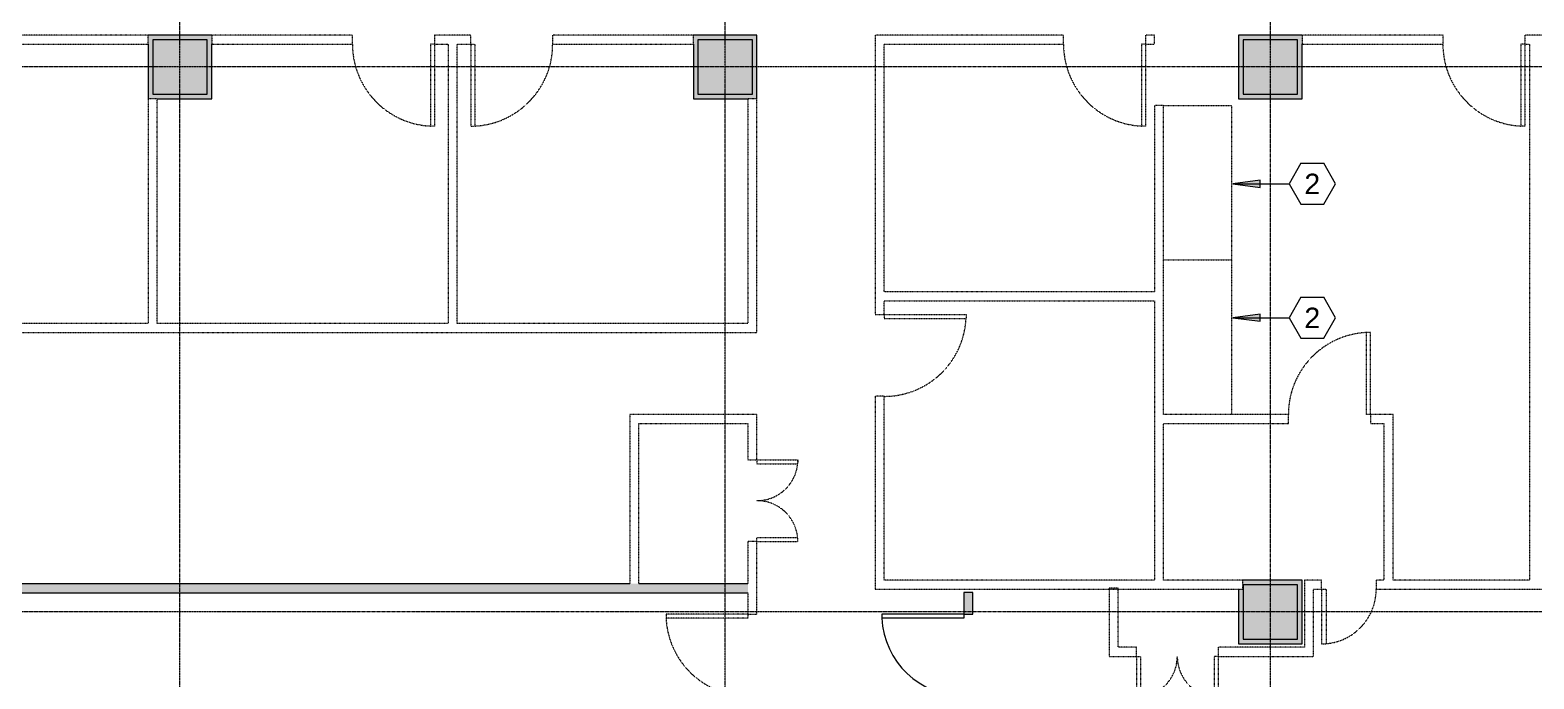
# Model space of a CAD drawing. Header units: inches. Extents: x -1424 to 1384, y 72 to 1893.
# Drawn here: x 298 to 960, y 1219 to 1504 of the extents above; entities that cross this region are included whole.
import ezdxf

# ---------------------------------------------------------------- set-up
doc = ezdxf.new("R2010")
doc.units = ezdxf.units.IN
doc.header["$MEASUREMENT"] = 0
for name, pattern in [('Demolished', [0.1875, 0.125, -0.0625]), ('Demolished 3_128_', [0.046875, 0.023437, -0.023437]), ('Grid Line 1_4_', [0.4375, 0.25, -0.0625, 0.0625, -0.0625]), ('Hidden 1_16_', [0.09375, 0.0625, -0.03125])]:
    doc.linetypes.add(name, pattern=pattern)
for name, color, linetype, lineweight in [('820 1st St NE_04_Clean_dwg', 8, 'Continuous', 9), ('A-ANNO-NOTE', 131, 'Continuous', 20), ('A-DOOR', 31, 'Demolished', 9), ('A-WALL', 113, 'Continuous', 13), ('A-WALL-PATT', 111, 'Continuous', 13), ('IRF-WALL-FULL-HT', 7, 'Continuous', 9), ('IRF-WALL-FULL-HT-HATCH', 7, 'Continuous', 9), ('Q-CASE', 31, 'Demolished', 9), ('S-COLS', 52, 'Continuous', 13), ('S-GRID', 1, 'Continuous', 9)]:
    doc.layers.add(name, color=color, linetype=linetype, lineweight=lineweight)
doc.styles.add('Arial_1', font='arial.ttf', dxfattribs={"height": 9})

# ---------------------------------------------------------------- blocks, each defined once
blk = doc.blocks.new('Single-Flush - 36_ x 96_-2566598-New Construction - Demolition Plan')
at = {"layer": 'A-DOOR', "color": 250, "linetype": 'Hidden 1_16_', "lineweight": 20}
for p, q in [((16.25, 2), (16.25, 38.02)), ((18, 38.02), (16.25, 38.02)), ((18, 2), (18, 38.02)), ((18, 2), (16.25, 2))]:
    blk.add_line(p, q, dxfattribs=at)
at = {"layer": 'A-DOOR', "color": 7, "linetype": 'Demolished 3_128_'}
blk.add_arc((18, 2), 36.07, 92.78116, 180, dxfattribs=at)
blk = doc.blocks.new('Single-Flush - 36_ x 96_-V2-New Construction - Demolition Plan')
at = {"layer": 'A-DOOR', "color": 250, "linetype": 'Hidden 1_16_', "lineweight": 20}
for p, q in [((16.25, -2), (16.25, -38.02)), ((18, -2), (16.25, -2)), ((18, -2), (18, -38.02)), ((18, -38.02), (16.25, -38.02))]:
    blk.add_line(p, q, dxfattribs=at)
at = {"layer": 'A-DOOR', "color": 7, "linetype": 'Demolished 3_128_'}
blk.add_arc((18, -2), 36.07, 180, 267.21884, dxfattribs=at)
blk = doc.blocks.new('Double-Flush - 36_ x 96_-2573596-New Construction - Demolition Plan')
at = {"layer": 'A-DOOR', "color": 250, "linetype": 'Hidden 1_16_', "lineweight": 20}
for p, q in [((-18, 20), (-16.25, 20)), ((-18, 2), (-18, 20)), ((-16.25, 2), (-16.25, 20)), ((16.25, 2), (16.25, 19.91)), ((18, 2), (18, 20)), ((-18, 2), (-16.25, 2)), ((18, 2), (16.25, 2))]:
    blk.add_line(p, q, dxfattribs=at)
at = {"layer": 'A-DOOR', "color": 7, "linetype": 'Demolished 3_128_'}
for centre, start, end in [((-18, 2), 0, 90), ((18, 2), 90, 180)]:
    blk.add_arc(centre, 18, start, end, dxfattribs=at)
blk = doc.blocks.new('Counter Top _No Backsplash_ - Standard Counter Top-2576740-New Construction - Demolition Plan')
at = {"layer": 'Q-CASE', "color": 7, "linetype": 'Demolished 3_128_'}
for p, q in [((-47.26, 0), (-47.26, -30)), ((20.74, 0), (20.74, -30)), ((-47.26, -30), (20.74, -30))]:
    blk.add_line(p, q, dxfattribs=at)
blk = doc.blocks.new('Counter Top _No Backsplash_ - Standard Counter Top-V5-New Construction - Demolition Plan')
at = {"layer": 'Q-CASE', "color": 7, "linetype": 'Demolished 3_128_'}
for p in [(20.74, 0), (-47.26, -30)]:
    blk.add_line(p, (20.74, -30), dxfattribs=at)
blk = doc.blocks.new('Single-Flush - 24_ x 96_-2577453-New Construction - Demolition Plan')
at = {"layer": 'A-DOOR', "color": 250, "linetype": 'Hidden 1_16_', "lineweight": 20}
for p, q in [((10, 2), (10, 25.98)), ((12, 25.98), (10, 25.98)), ((12, 2), (12, 25.98)), ((12, 2), (10, 2))]:
    blk.add_line(p, q, dxfattribs=at)
at = {"layer": 'A-DOOR', "color": 7, "linetype": 'Demolished 3_128_'}
blk.add_arc((12, 2), 24.07, 94.76693, 180, dxfattribs=at)
blk = doc.blocks.new('Single-Flush - 36_ x 96_-V1-New Construction - Demolition Plan')
at = {"layer": 'A-DOOR', "color": 250, "linetype": 'Continuous', "lineweight": 20}
for p, q in [((16.25, 2), (16.25, 38.02)), ((18, 38.02), (16.25, 38.02)), ((18, 2), (18, 38.02)), ((18, 2), (16.25, 2))]:
    blk.add_line(p, q, dxfattribs=at)
at = {"layer": 'A-DOOR', "linetype": 'Continuous'}
blk.add_arc((18, 2), 36.07, 92.78116, 180, dxfattribs=at)
blk = doc.blocks.new('Concrete-Square-Column - 24 x 24-2599265-New Construction - Demolition Plan')
at = {"layer": 'S-COLS', "lineweight": 9}
blk.add_hatch(color=55, dxfattribs=at).paths.add_polyline_path([(-12, -12), (12, -12), (12, 12), (-12, 12), (-12, -4.95)], flags=0)
at = {"layer": 'S-COLS', "color": 250, "lineweight": 20}
for p, q in [((12, 12), (-12, 12)), ((-12, 12), (-12, -12)), ((12, -12), (12, 12)), ((-12, -12), (12, -12))]:
    blk.add_line(p, q, dxfattribs=at)
blk = doc.blocks.new('820 1st St NE_04_Clean_dwg-2391440-New Construction - Demolition Plan')
at = {"layer": 'IRF-WALL-FULL-HT-HATCH'}
h = blk.add_hatch(color=256, dxfattribs=at)
h.paths.add_polyline_path([(354.41, 1474.07), (378.41, 1474.07), (378.41, 1502.07), (350.41, 1502.07), (350.41, 1474.07), (352.41, 1474.07)], flags=0)
h.paths.add_polyline_path([(376.41, 1476.07), (352.41, 1476.07), (352.41, 1500.07), (376.41, 1500.07), (376.41, 1483.12)], flags=0)
h = blk.add_hatch(color=256, dxfattribs=at)
h.paths.add_polyline_path([(618.41, 1474.07), (618.41, 1502.07), (590.41, 1502.07), (590.41, 1474.07), (616.41, 1474.07)], flags=0)
h.paths.add_polyline_path([(616.41, 1476.07), (592.41, 1476.07), (592.41, 1500.07), (616.41, 1500.07), (616.41, 1483.12)], flags=0)
h = blk.add_hatch(color=256, dxfattribs=at)
h.paths.add_polyline_path([(832.41, 1474.07), (858.41, 1474.07), (858.41, 1502.07), (830.41, 1502.07), (830.41, 1474.07)], flags=0)
h.paths.add_polyline_path([(856.41, 1476.07), (832.41, 1476.07), (832.41, 1500.07), (856.41, 1500.07), (856.41, 1483.12)], flags=0)
h = blk.add_hatch(color=256, dxfattribs=at)
h.paths.add_polyline_path([(856.41, 1234.07), (858.41, 1234.07), (858.41, 1262.07), (832.29, 1262.07), (832.26, 1258.07), (830.41, 1258.07), (830.41, 1234.07), (832.41, 1234.07)], flags=0)
h.paths.add_polyline_path([(856.41, 1236.07), (832.41, 1236.07), (832.41, 1260.07), (856.41, 1260.07), (856.41, 1239.67)], flags=0)
at = {"layer": 'IRF-WALL-FULL-HT'}
for p, q in [((378.41, 1502.07), (350.41, 1502.07)), ((350.41, 1498.07), (350.41, 1474.07)), ((618.41, 1502.07), (590.41, 1502.07)), ((618.41, 1474.07), (618.41, 1502.07)), ((858.41, 1262.07), (832.29, 1262.07))]:
    blk.add_line(p, q, dxfattribs=at)
at = {"layer": 'IRF-WALL-FULL-HT', "flags": 128}
for points in [[(354.41, 1474.07), (378.41, 1474.07), (378.41, 1498.07)], [(590.41, 1498.07), (590.41, 1474.07), (614.41, 1474.07)], [(858.41, 1502.07), (830.41, 1502.07), (830.41, 1474.07), (858.41, 1474.07), (858.41, 1498.07)], [(830.41, 1258.07), (830.41, 1234.07), (858.41, 1234.07), (858.41, 1262.07)]]:
    blk.add_lwpolyline(points, dxfattribs=at)
blk = doc.blocks.new('FORM Keynote Tag - Default w_arrow-62346-New Construction - Demolition Plan')
at = {"layer": 'A-ANNO-NOTE'}
for p, q in [((-0.0519, 0.1051), (-0.106, 0.0113)), ((-0.0519, 0.1051), (0.0537, 0.1051)), ((0.1078, 0.0113), (0.0537, 0.1051)), ((-0.106, 0.0113), (-0.0519, -0.0824)), ((0.0537, -0.0824), (0.1078, 0.0113)), ((-0.0519, -0.0824), (0.0537, -0.0824))]:
    blk.add_line(p, q, dxfattribs=at)

msp = doc.modelspace()

# ---------------------------------------------------------------- hatches: boundary and pattern name
at = {"layer": 'A-ANNO-NOTE'}
for points in [[(827.91, 1436.63), (839.91, 1435.05), (839.91, 1438.21)], [(827.91, 1377.63), (839.91, 1376.05), (839.91, 1379.21)]]:
    msp.add_hatch(color=256, dxfattribs=at).paths.add_polyline_path(points, flags=0)
at = {"layer": 'A-WALL-PATT'}
msp.add_hatch(color=8, dxfattribs=at).paths.add_polyline_path([(559.4, 1256.49), (614.41, 1256.49), (614.41, 1260.49), (188.59, 1260.49), (188.59, 1256.49), (366.31, 1256.49)], flags=0)
h = msp.add_hatch(color=8, dxfattribs=at)
h.paths.add_polyline_path([(709.41, 1196.49), (713.41, 1196.49), (713.41, 1211.07), (709.41, 1211.07)], flags=0)
h.paths.add_polyline_path([(709.41, 1247.07), (713.41, 1247.07), (713.41, 1256.62), (709.41, 1256.62), (709.41, 1248.58)], flags=0)

# ---------------------------------------------------------------- linework, layer by layer
at = {"layer": 'A-ANNO-NOTE'}
for p, q in [((839.91, 1438.21), (827.91, 1436.63)), ((827.91, 1436.63), (839.91, 1435.05)), ((827.91, 1436.63), (852.6, 1436.63)), ((839.91, 1435.05), (839.91, 1438.21)), ((839.91, 1379.21), (827.91, 1377.63)), ((827.91, 1377.63), (839.91, 1376.05)), ((827.91, 1377.63), (852.6, 1377.63)), ((839.91, 1376.05), (839.91, 1379.21))]:
    msp.add_line(p, q, dxfattribs=at)
at = {"layer": 'A-WALL', "color": 250, "linetype": 'Hidden 1_16_', "lineweight": 20}
for p, q in [((350.41, 1502.07), (198.41, 1502.07)), ((202.41, 1498.07), (350.41, 1498.07)), ((350.41, 1498.07), (350.41, 1502.07)), ((440.41, 1502.07), (378.41, 1502.07)), ((378.41, 1502.07), (378.41, 1498.07)), ((378.41, 1498.07), (440.41, 1498.07)), ((440.41, 1498.07), (440.41, 1502.07)), ((492.41, 1502.07), (476.41, 1502.07)), ((476.41, 1502.07), (476.41, 1498.07)), ((476.41, 1498.07), (482.41, 1498.07)), ((482.41, 1498.07), (482.41, 1375.07)), ((486.41, 1498.07), (492.41, 1498.07)), ((486.41, 1375.07), (486.41, 1498.07)), ((492.41, 1498.07), (492.41, 1502.07)), ((590.41, 1502.07), (528.41, 1502.07)), ((528.41, 1502.07), (528.41, 1498.07)), ((528.41, 1498.07), (590.41, 1498.07)), ((590.41, 1498.07), (590.41, 1502.07)), ((670.41, 1502.07), (670.41, 1379.07)), ((753.41, 1502.07), (670.41, 1502.07)), ((674.41, 1389.07), (674.41, 1498.07)), ((674.41, 1498.07), (753.41, 1498.07)), ((753.41, 1498.07), (753.41, 1502.07)), ((793.41, 1502.07), (789.41, 1502.07)), ((789.41, 1502.07), (789.41, 1498.07)), ((789.41, 1498.07), (793.41, 1498.07)), ((793.41, 1498.07), (793.41, 1502.07)), ((920.41, 1502.07), (858.41, 1502.07)), ((858.41, 1502.07), (858.41, 1498.07)), ((858.41, 1498.07), (920.41, 1498.07)), ((920.41, 1498.07), (920.41, 1502.07)), ((1067.41, 1502.07), (956.41, 1502.07)), ((956.41, 1502.07), (956.41, 1498.07)), ((956.41, 1498.07), (958.41, 1498.07)), ((958.41, 1498.07), (958.41, 1262.07)), ((350.41, 1474.07), (350.41, 1375.07)), ((354.41, 1474.07), (350.41, 1474.07)), ((354.41, 1375.07), (354.41, 1474.07)), ((614.41, 1474.07), (614.41, 1375.07)), ((618.41, 1474.07), (614.41, 1474.07)), ((618.41, 1371.07), (618.41, 1474.07)), ((793.41, 1471.07), (793.41, 1389.07)), ((797.41, 1471.07), (793.41, 1471.07)), ((797.41, 1335.07), (797.41, 1471.07)), ((793.41, 1389.07), (674.41, 1389.07)), ((674.41, 1379.07), (674.41, 1385.07)), ((674.41, 1385.07), (793.41, 1385.07)), ((793.41, 1385.07), (793.41, 1262.07)), ((670.41, 1379.07), (674.41, 1379.07)), ((350.41, 1375.07), (202.41, 1375.07)), ((254.41, 1371.07), (618.41, 1371.07)), ((482.41, 1375.07), (354.41, 1375.07)), ((614.41, 1375.07), (486.41, 1375.07)), ((674.41, 1343.07), (670.41, 1343.07)), ((670.41, 1343.07), (670.41, 1258.07)), ((674.41, 1262.07), (674.41, 1343.07)), ((562.41, 1335.07), (562.41, 1260.49)), ((618.41, 1335.07), (562.41, 1335.07)), ((566.41, 1260.49), (566.41, 1331.07)), ((566.41, 1331.07), (614.41, 1331.07)), ((614.41, 1331.07), (614.41, 1315.07)), ((618.41, 1315.07), (618.41, 1335.07)), ((852.41, 1335.07), (797.41, 1335.07)), ((797.41, 1262.07), (797.41, 1331.07)), ((797.41, 1331.07), (852.41, 1331.07)), ((852.41, 1331.07), (852.41, 1335.07)), ((898.41, 1335.07), (888.41, 1335.07)), ((888.41, 1335.07), (888.41, 1331.07)), ((888.41, 1331.07), (894.41, 1331.07)), ((894.41, 1331.07), (894.41, 1262.07)), ((898.41, 1262.07), (898.41, 1335.07)), ((614.41, 1315.07), (618.41, 1315.07)), ((614.41, 1279.07), (614.41, 1260.49)), ((618.41, 1279.07), (614.41, 1279.07)), ((618.41, 1247.07), (618.41, 1279.07)), ((670.41, 1258.07), (832.29, 1258.07)), ((793.41, 1262.07), (674.41, 1262.07)), ((773.41, 1258.49), (773.41, 1228.49)), ((777.41, 1258.49), (773.41, 1258.49)), ((777.41, 1232.49), (777.41, 1258.49)), ((832.29, 1262.07), (797.41, 1262.07)), ((832.29, 1258.07), (832.29, 1262.07)), ((866.91, 1262.07), (859.41, 1262.07)), ((859.41, 1262.07), (859.41, 1232.49)), ((863.41, 1258.07), (866.91, 1258.07)), ((863.41, 1228.49), (863.41, 1258.07)), ((866.91, 1258.07), (866.91, 1262.07)), ((894.41, 1262.07), (890.91, 1262.07)), ((890.91, 1262.07), (890.91, 1258.07)), ((890.91, 1258.07), (1070.41, 1258.07)), ((958.41, 1262.07), (898.41, 1262.07)), ((614.41, 1256.49), (614.41, 1247.07)), ((614.41, 1247.07), (618.41, 1247.07)), ((785.41, 1232.49), (777.41, 1232.49)), ((785.41, 1228.49), (785.41, 1232.49)), ((859.41, 1232.49), (821.41, 1232.49)), ((821.41, 1232.49), (821.41, 1228.49)), ((773.41, 1228.49), (785.41, 1228.49)), ((821.41, 1228.49), (863.41, 1228.49))]:
    msp.add_line(p, q, dxfattribs=at)
at = {"layer": 'A-WALL', "color": 250, "lineweight": 20}
for p, q in [((562.41, 1260.49), (254.41, 1260.49)), ((614.41, 1260.49), (566.41, 1260.49)), ((-112.66, 1256.49), (614.41, 1256.49)), ((709.41, 1256.62), (709.41, 1247.07)), ((713.41, 1256.62), (709.41, 1256.62)), ((713.41, 1247.07), (713.41, 1256.62)), ((709.41, 1247.07), (713.41, 1247.07))]:
    msp.add_line(p, q, dxfattribs=at)
at = {"layer": 'S-GRID', "linetype": 'Grid Line 1_4_'}
for p, q in [((364.41, 120.07), (364.41, 1796.73)), ((604.41, 120.07), (604.41, 1796.73)), ((844.41, 120.07), (844.41, 1796.73)), ((1336.41, 1488.07), (-1328.13, 1488.07)), ((1336.41, 1248.07), (-1328.13, 1248.07))]:
    msp.add_line(p, q, dxfattribs=at)

# ---------------------------------------------------------------- block references
at = {"layer": '820 1st St NE_04_Clean_dwg', "color": 7}
msp.add_blockref('820 1st St NE_04_Clean_dwg-2391440-New Construction - Demolition Plan', (0, 0), dxfattribs=at)
at = {"layer": 'A-ANNO-NOTE', "xscale": 96, "yscale": 96, "zscale": 96}
for p in [(862.78, 1435.54), (862.78, 1376.54)]:
    msp.add_blockref('FORM Keynote Tag - Default w_arrow-62346-New Construction - Demolition Plan', p, dxfattribs=at)
at = {"layer": 'A-DOOR', "color": 7, "linetype": 'Demolished 3_128_'}
for name, p in [('Single-Flush - 36_ x 96_-V2-New Construction - Demolition Plan', (458.41, 1500.07)), ('Single-Flush - 36_ x 96_-V2-New Construction - Demolition Plan', (771.41, 1500.07)), ('Single-Flush - 36_ x 96_-V2-New Construction - Demolition Plan', (938.41, 1500.07)), ('Single-Flush - 36_ x 96_-2566598-New Construction - Demolition Plan', (870.41, 1333.07))]:
    msp.add_blockref(name, p, dxfattribs=at)
for name, p, rotation in [('Single-Flush - 36_ x 96_-2566598-New Construction - Demolition Plan', (510.41, 1500.07), 180), ('Single-Flush - 36_ x 96_-V2-New Construction - Demolition Plan', (672.41, 1361.07), 89.99999999999993), ('Double-Flush - 36_ x 96_-2573596-New Construction - Demolition Plan', (616.41, 1297.07), 269.9999999999999), ('Single-Flush - 24_ x 96_-2577453-New Construction - Demolition Plan', (878.91, 1260.07), 180), ('Single-Flush - 36_ x 96_-2566598-New Construction - Demolition Plan', (616.41, 1229.07), 89.99999999999993), ('Double-Flush - 36_ x 96_-2573596-New Construction - Demolition Plan', (803.41, 1230.49), 180)]:
    msp.add_blockref(name, p, dxfattribs=dict(at, rotation=rotation))
at = {"layer": 'A-DOOR', "linetype": 'Continuous', "lineweight": 13, "rotation": 89.99999999999993}
msp.add_blockref('Single-Flush - 36_ x 96_-V1-New Construction - Demolition Plan', (711.41, 1229.07), dxfattribs=at)
at = {"layer": 'Q-CASE', "color": 7, "linetype": 'Demolished 3_128_', "rotation": 90.00000000000011}
for name, p in [('Counter Top _No Backsplash_ - Standard Counter Top-2576740-New Construction - Demolition Plan', (797.41, 1450.33)), ('Counter Top _No Backsplash_ - Standard Counter Top-V5-New Construction - Demolition Plan', (797.41, 1382.33))]:
    msp.add_blockref(name, p, dxfattribs=at)
at = {"layer": 'S-COLS', "lineweight": 9}
for p in [(364.41, 1488.07), (604.41, 1488.07), (844.41, 1488.07), (844.41, 1248.07)]:
    msp.add_blockref('Concrete-Square-Column - 24 x 24-2599265-New Construction - Demolition Plan', p, dxfattribs=at)

# ---------------------------------------------------------------- texts
at = {"layer": 'A-ANNO-NOTE', "lineweight": 9, "char_height": 9, "width": 8.484, "attachment_point": 1, "style": 'Arial_1'}
for insert in [(859.36, 1441.07), (859.36, 1382.07)]:
    msp.add_mtext('2', dxfattribs=dict(at, insert=insert))

doc.saveas('drawing.dxf')
